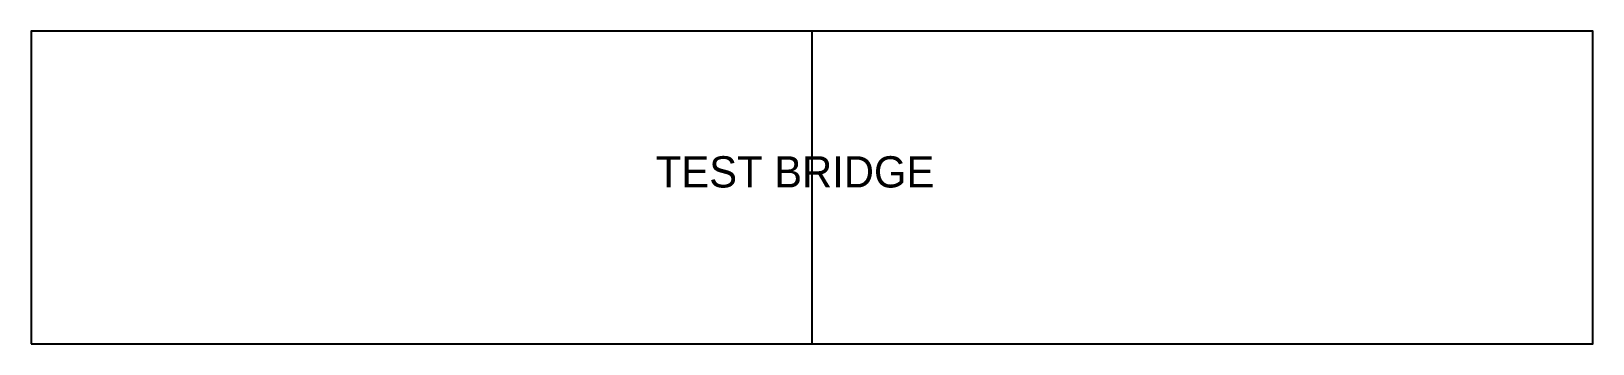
# Model space of a CAD drawing. Header units: metres. Extents: x 0 to 1000, y 0 to 200.
import ezdxf

# ---------------------------------------------------------------- set-up
doc = ezdxf.new("R2010")
doc.units = ezdxf.units.M

msp = doc.modelspace()

# ---------------------------------------------------------------- linework, layer by layer
msp.add_line((500, 0), (500, 200))
msp.add_lwpolyline([(0, 0), (1000, 0), (1000, 200), (0, 200)], close=True)

# ---------------------------------------------------------------- texts
msp.add_text('TEST BRIDGE', height=20).set_placement((400, 100))

doc.saveas('drawing.dxf')
